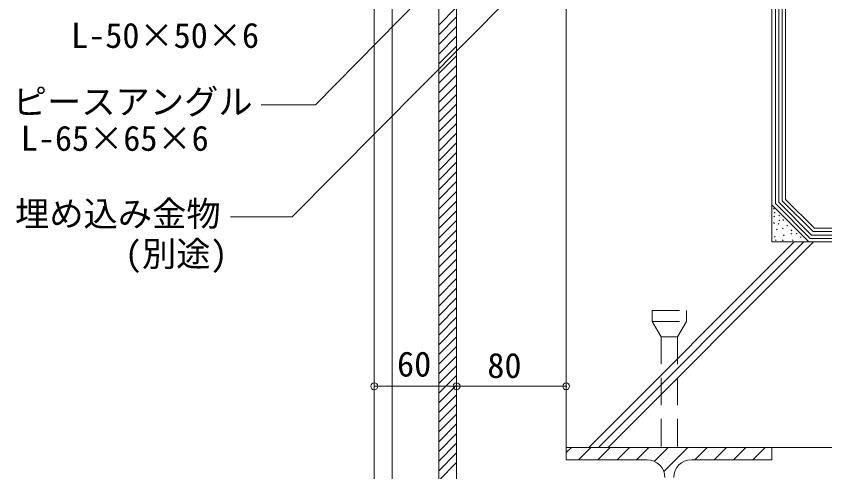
# Model space of a CAD drawing. Units: millimetres, scale not verified. Extents: x -1943 to 2018, y -1427 to 1381.
# Drawn here: x -1308 to -717, y 523 to 856 of the extents above; entities that cross this region are included whole.
import ezdxf
from ezdxf.enums import TextEntityAlignment as Align

# ---------------------------------------------------------------- set-up
doc = ezdxf.new("R2010")
doc.units = ezdxf.units.MM
doc.header["$LTSCALE"] = 10
doc.header["$PDMODE"] = 32
doc.header["$PDSIZE"] = 5
doc.linetypes.add('DASHED2', pattern=[3, 2, -1])
doc.layers.add('0-B_図面情報', color=7, linetype='Continuous', lineweight=18)
doc.styles.add('ＭＳ ゴシック', font='')
doc.styles.get('ＭＳ ゴシック').set_extended_font_data('MS Gothic')

msp = doc.modelspace()

# ---------------------------------------------------------------- linework, layer by layer
at = {"layer": '0-B_図面情報', "color": 2}
for p, q in [((-1046.23, 1146.3), (-1046.23, 122.8)), ((-1033.23, 1146.3), (-1033.23, 122.8)), ((-999.23, 1146.3), (-999.23, 122.8)), ((-986.23, 1146.3), (-986.23, 122.8)), ((-756.1, 1133.8), (-756.1, 718.3)), ((-753.6, 719.3), (-753.6, 1134.8)), ((-751.1, 1135.8), (-751.1, 720.3)), ((-748.6, 1136.8), (-748.6, 721.3)), ((-746.1, 1137.8), (-746.1, 722.3)), ((-751.1, 720.3), (-727.1, 696.3)), ((-748.6, 721.3), (-726.1, 698.8)), ((-746.1, 722.3), (-725.1, 701.3)), ((-756.1, 718.3), (-729.1, 691.3)), ((-753.6, 719.3), (-728.1, 693.8)), ((-727.1, 696.3), (-594.6, 696.3)), ((-726.1, 698.8), (-594.6, 698.8)), ((-594.6, 701.3), (-725.1, 701.3)), ((-729.1, 691.3), (-594.6, 691.3)), ((-728.1, 693.8), (-594.6, 693.8))]:
    msp.add_line(p, q, dxfattribs=at)
at = {"layer": '0-B_図面情報'}
for p, q in [((-999.23, 122.8), (-999.23, 1146.3)), ((-923.47, 960.6), (-1089.16, 791.3)), ((-900.31, 917.11), (-1106.06, 709.65)), ((-999.23, 849.54), (-986.23, 862.54)), ((-999.23, 842.47), (-986.23, 855.47)), ((-999.23, 835.4), (-986.23, 848.4)), ((-999.23, 828.33), (-986.23, 841.33)), ((-999.23, 821.26), (-986.23, 834.26)), ((-999.23, 814.19), (-986.23, 827.18)), ((-999.23, 807.11), (-986.23, 820.11)), ((-999.23, 800.04), (-986.23, 813.04)), ((-999.23, 792.97), (-986.23, 805.97)), ((-999.23, 785.9), (-986.23, 798.9)), ((-1089.16, 791.3), (-1128.71, 791.3)), ((-999.23, 778.83), (-986.23, 791.83)), ((-999.23, 771.76), (-986.23, 784.76)), ((-999.23, 764.69), (-986.23, 777.69)), ((-999.23, 757.62), (-986.23, 770.62)), ((-999.23, 750.55), (-986.23, 763.55)), ((-999.23, 743.47), (-986.23, 756.47)), ((-999.23, 736.4), (-986.23, 749.4)), ((-999.23, 729.33), (-986.23, 742.33)), ((-999.23, 722.26), (-986.23, 735.26)), ((-999.23, 715.19), (-986.23, 728.19)), ((-999.23, 708.12), (-986.23, 721.12)), ((-999.23, 701.05), (-986.23, 714.05)), ((-755.02, 715.81), (-754.47, 715.26)), ((-1106.06, 709.65), (-1151.27, 709.65)), ((-754.66, 710.12), (-754.11, 709.57)), ((-754.47, 713.05), (-753.74, 712.32)), ((-751.17, 710.85), (-750.62, 710.3)), ((-999.23, 693.98), (-986.23, 706.98)), ((-754.84, 705.35), (-754.29, 704.8)), ((-751.54, 704.8), (-750.99, 704.25)), ((-750.99, 707.18), (-750.44, 706.63)), ((-748.24, 707.55), (-747.68, 707)), ((-745.3, 703.51), (-744.75, 702.96)), ((-999.23, 686.91), (-986.23, 699.91)), ((-752.82, 700.58), (-752.27, 700.03)), ((-748.42, 701.31), (-747.87, 700.76)), ((-747.68, 696.36), (-747.13, 695.81)), ((-742.18, 700.03), (-741.63, 699.48)), ((-742.18, 697.46), (-741.63, 696.91)), ((-738.33, 697.64), (-737.78, 697.09)), ((-999.23, 679.84), (-986.23, 692.84)), ((-754.29, 695.26), (-753.74, 694.71)), ((-753.56, 692.87), (-753, 692.32)), ((-748.42, 692.69), (-747.87, 692.14)), ((-741.08, 692.87), (-740.53, 692.32)), ((-735.21, 695.07), (-734.66, 694.52)), ((-999.23, 672.76), (-986.23, 685.76)), ((-999.23, 665.69), (-986.23, 678.69)), ((-999.23, 658.62), (-986.23, 671.62)), ((-999.23, 651.55), (-986.23, 664.55)), ((-999.23, 644.48), (-986.23, 657.48)), ((-999.23, 637.41), (-986.23, 650.41)), ((-999.23, 630.34), (-986.23, 643.34)), ((-999.23, 623.27), (-986.23, 636.27)), ((-999.23, 616.2), (-986.23, 629.2)), ((-999.23, 609.12), (-986.23, 622.12)), ((-999.23, 602.05), (-986.23, 615.05)), ((-999.23, 594.98), (-986.23, 607.98)), ((-999.23, 587.91), (-986.23, 600.91)), ((-999.23, 580.84), (-986.23, 593.84)), ((-1046.23, 585.92), (-906.23, 585.92)), ((-999.23, 573.77), (-986.23, 586.77)), ((-999.23, 566.7), (-986.23, 579.7)), ((-999.23, 559.63), (-986.23, 572.63)), ((-999.23, 552.56), (-986.23, 565.56)), ((-999.23, 545.48), (-986.23, 558.48)), ((-999.23, 538.41), (-986.23, 551.41)), ((-999.23, 531.34), (-986.23, 544.34)), ((-999.23, 524.27), (-986.23, 537.27)), ((-906.23, 537.48), (-902.4, 541.31)), ((-897.25, 532.31), (-888.25, 541.31)), ((-883.11, 532.31), (-874.11, 541.31)), ((-868.97, 532.31), (-859.97, 541.31)), ((-854.83, 532.31), (-845.83, 541.31)), ((-841.85, 531.15), (-831.69, 541.31)), ((-835.04, 523.82), (-817.54, 541.31)), ((-812.4, 532.31), (-803.4, 541.31)), ((-798.26, 532.31), (-789.26, 541.31)), ((-784.12, 532.31), (-775.12, 541.31)), ((-769.98, 532.31), (-760.97, 541.31)), ((-999.23, 517.2), (-986.23, 530.2))]:
    msp.add_line(p, q, dxfattribs=at)
at = {"layer": '0-B_図面情報', "color": 3}
for p, q in [((-906.23, 1141.8), (-906.23, 541.31)), ((-756.23, 1133.94), (-756.23, 691.3)), ((-739.78, 691.3), (-889.78, 541.3)), ((-732.71, 691.3), (-882.71, 541.3)), ((-725.64, 691.3), (-875.64, 541.3)), ((-756.23, 691.3), (-594.6, 691.3)), ((-906.23, 541.31), (-906.23, 532.31)), ((-906.23, 541.31), (-594.6, 541.31)), ((-756.23, 532.31), (-756.23, 541.31)), ((-906.23, 532.31), (-847.23, 532.31)), ((-814.73, 532.31), (-756.23, 532.31))]:
    msp.add_line(p, q, dxfattribs=at)
at = {"layer": '0-B_図面情報', "linetype": 'DASHED2'}
for p, q in [((-843.48, 641.31), (-818.48, 641.31)), ((-843.48, 641.31), (-843.48, 633.31)), ((-818.48, 641.31), (-818.48, 633.31)), ((-843.48, 633.31), (-836.98, 622.06)), ((-843.48, 633.31), (-818.48, 633.31)), ((-818.48, 633.31), (-824.98, 622.06)), ((-836.98, 622.06), (-824.98, 622.06)), ((-836.98, 622.06), (-836.98, 541.31)), ((-824.98, 622.06), (-824.98, 541.31))]:
    msp.add_line(p, q, dxfattribs=at)
at = {"layer": '0-B_図面情報'}
msp.add_lwpolyline([(-999.23, 1146.3), (-986.23, 1146.3), (-986.23, 122.8)], dxfattribs=at)
at = {"layer": '0-B_図面情報', "color": 3}
for centre, start, end in [((-847.23, 519.31), 0, 90), ((-814.73, 519.31), 90, 180)]:
    msp.add_arc(centre, 13, start, end, dxfattribs=at)
at = {"layer": '0-B_図面情報'}
for p in [(-1046.23, 585.92), (-986.23, 585.92), (-906.23, 585.92)]:
    msp.add_point(p, dxfattribs=at)

# ---------------------------------------------------------------- texts
at = {"layer": '0-B_図面情報', "style": 'ＭＳ ゴシック'}
for s, p in [('L-50×50×6', (-1267.49, 827.38)), ('ピースアングル', (-1310.06, 778.97)), ('L-65×65×6', (-1304.22, 752.26)), ('埋め込み金物', (-1308.39, 697.17)), ('(別途)', (-1228.26, 667.95)), ('60', (-1029.64, 587.48)), ('80', (-963.76, 586.48))]:
    msp.add_text(s, height=18.33, dxfattribs=at).set_placement(p, align=Align.BOTTOM_LEFT)

doc.saveas('drawing.dxf')
